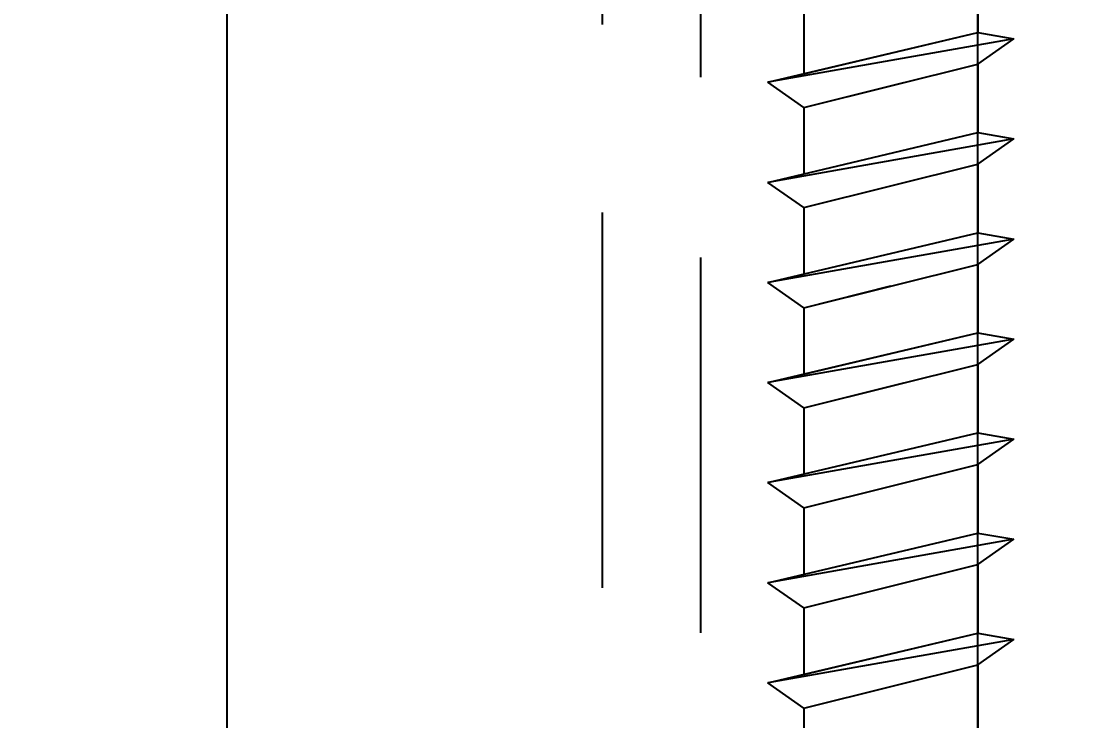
# Model space of a CAD drawing. Header units: inches. Extents: x -2661 to 42767, y -1222 to 9099.
# Drawn here: x -1103.455 to -1102.39, y 2740.243 to 2740.941 of the extents above; entities that cross this region are included whole.
import ezdxf
from ezdxf import colors
from ezdxf.entities.mleader import LeaderData, LeaderLine
from ezdxf.math import Vec2, Vec3

# ---------------------------------------------------------------- set-up
doc = ezdxf.new("R2010")
doc.units = ezdxf.units.IN
doc.header["$LTSCALE"] = 12
doc.header["$MEASUREMENT"] = 0
doc.linetypes.add('HIDDEN8', pattern=[0.04625, 0.03125, -0.015])
doc.layers.add('DESIGNER COMMENTS', color=221, linetype='CONTINUOUS', plot=False)
for name, color, linetype in [('S-ANNO-NOTE', 4, 'CONTINUOUS'), ('S-FASTENERS', 2, 'CONTINUOUS'), ('S-SIMPSON', 2, 'CONTINUOUS'), ('S-WOOD', 3, 'CONTINUOUS')]:
    doc.layers.add(name, color=color, linetype=linetype)
doc.styles.add('Arial', font='arial.ttf', dxfattribs={"width": 0.85})

# ---------------------------------------------------------------- blocks, each defined once
blk = doc.blocks.new('*U1147')
at = {"layer": 'S-WOOD'}
h = blk.add_hatch(dxfattribs=at)
h.set_pattern_fill('ANSI33', color=1, scale=3, angle=45, style=0)
h.set_pattern_definition([(90, (3.75, -8.375), (-0.75, 1e-16), []), (90, (4.125, -8), (-0.75, 1e-16), [0.375, -0.1875])])
h.paths.add_polyline_path([(5.25, -11.875), (0, -11.875), (0, 0), (5.25, 0)])
blk = doc.blocks.new('SDS.25X6-f')
at = {"layer": 'S-SIMPSON', "color": 1}
for p, q in [((0.087, -3.0816), (0.087, -3.15)), ((0.087, -3.0816), (0.087, -3.15)), ((0.087, -3.0816), (0.087, -3.15)), ((0.087, -3.0816), (0.087, -3.15)), ((0.087, -3.0816), (0.087, -3.15)), ((0.087, -3.0816), (0.087, -3.15)), ((0.087, -3.0816), (0.087, -3.15)), ((0.087, -3.0816), (0.087, -3.15)), ((0.087, -3.0816), (0.087, -3.15)), ((0.087, -3.0816), (0.087, -3.15)), ((0.087, -3.0816), (0.087, -3.15)), ((0.087, -3.0816), (0.087, -3.15)), ((-0.087, -3.1249), (-0.087, -3.1912)), ((-0.087, -3.1249), (-0.087, -3.1912)), ((-0.087, -3.1249), (-0.087, -3.1912)), ((-0.087, -3.1249), (-0.087, -3.1912)), ((-0.087, -3.1249), (-0.087, -3.1912)), ((-0.087, -3.1249), (-0.087, -3.1912)), ((-0.087, -3.1249), (-0.087, -3.1912)), ((-0.087, -3.1249), (-0.087, -3.1912)), ((-0.087, -3.1249), (-0.087, -3.1912)), ((-0.087, -3.1249), (-0.087, -3.1912)), ((-0.087, -3.1249), (-0.087, -3.1912)), ((-0.087, -3.1249), (-0.087, -3.1912)), ((-0.087, -3.1249), (-0.087, -3.1912)), ((-0.087, -3.1249), (-0.087, -3.1912)), ((-0.123, -3.1997), (0.087, -3.15)), ((-0.123, -3.1997), (0.087, -3.15)), ((-0.123, -3.1997), (0.087, -3.15)), ((-0.123, -3.1997), (0.087, -3.15)), ((-0.123, -3.1997), (0.087, -3.15)), ((-0.123, -3.1997), (0.087, -3.15)), ((-0.123, -3.1997), (0.087, -3.15)), ((-0.123, -3.1997), (0.087, -3.15)), ((-0.087, -3.1912), (0.087, -3.15)), ((0.087, -3.15), (0.123, -3.1563)), ((0.087, -3.15), (0.123, -3.1563)), ((0.087, -3.15), (0.123, -3.1563)), ((0.087, -3.15), (0.123, -3.1563)), ((0.087, -3.15), (0.123, -3.1563)), ((0.087, -3.15), (0.123, -3.1563)), ((0.087, -3.15), (0.123, -3.1563)), ((0.087, -3.15), (0.123, -3.1563)), ((0.087, -3.15), (0.123, -3.1563)), ((0.123, -3.1563), (-0.123, -3.1997)), ((0.123, -3.1563), (-0.123, -3.1997)), ((0.123, -3.1563), (-0.123, -3.1997)), ((0.123, -3.1563), (-0.123, -3.1997)), ((0.123, -3.1563), (-0.123, -3.1997)), ((0.123, -3.1563), (-0.123, -3.1997)), ((0.123, -3.1563), (-0.123, -3.1997)), ((0.123, -3.1563), (-0.123, -3.1997)), ((0.123, -3.1563), (-0.123, -3.1997)), ((0.087, -3.1816), (0.123, -3.1563)), ((0.087, -3.1816), (0.123, -3.1563)), ((0.087, -3.1816), (0.123, -3.1563)), ((0.087, -3.1816), (0.123, -3.1563)), ((0.087, -3.1816), (0.123, -3.1563)), ((0.087, -3.1816), (0.123, -3.1563)), ((0.087, -3.1816), (0.123, -3.1563)), ((0.087, -3.1816), (0.123, -3.1563)), ((0.087, -3.1816), (0.123, -3.1563)), ((-0.087, -3.2249), (0.087, -3.1816)), ((-0.087, -3.2249), (0.087, -3.1816)), ((-0.087, -3.2249), (0.087, -3.1816)), ((-0.087, -3.2249), (0.087, -3.1816)), ((-0.087, -3.2249), (0.087, -3.1816)), ((-0.087, -3.2249), (0.087, -3.1816)), ((-0.087, -3.2249), (0.087, -3.1816)), ((-0.087, -3.2249), (0.087, -3.1816)), ((-0.087, -3.2249), (0.087, -3.1816)), ((0.087, -3.1816), (0.087, -3.25)), ((0.087, -3.1816), (0.087, -3.25)), ((0.087, -3.1816), (0.087, -3.25)), ((0.087, -3.1816), (0.087, -3.25)), ((0.087, -3.1816), (0.087, -3.25)), ((0.087, -3.1816), (0.087, -3.25)), ((0.087, -3.1816), (0.087, -3.25)), ((0.087, -3.1816), (0.087, -3.25)), ((0.087, -3.1816), (0.087, -3.25)), ((0.087, -3.1816), (0.087, -3.25)), ((0.087, -3.1816), (0.087, -3.25)), ((0.087, -3.1816), (0.087, -3.25)), ((0.087, -3.1816), (0.087, -3.25)), ((0.087, -3.1816), (0.087, -3.25)), ((0.087, -3.1816), (0.087, -3.25)), ((0.087, -3.1816), (0.087, -3.25)), ((0.087, -3.1816), (0.087, -3.25)), ((-0.087, -3.2249), (-0.123, -3.1997)), ((-0.087, -3.2249), (-0.123, -3.1997)), ((-0.087, -3.2249), (-0.123, -3.1997)), ((-0.087, -3.2249), (-0.123, -3.1997)), ((-0.087, -3.2249), (-0.123, -3.1997)), ((-0.087, -3.2249), (-0.123, -3.1997)), ((-0.087, -3.2249), (-0.123, -3.1997)), ((-0.087, -3.2249), (-0.123, -3.1997)), ((-0.087, -3.2249), (-0.123, -3.1997)), ((-0.087, -3.2249), (-0.123, -3.1997)), ((-0.087, -3.2249), (-0.123, -3.1997)), ((-0.087, -3.2249), (-0.123, -3.1997)), ((-0.087, -3.2249), (-0.123, -3.1997)), ((-0.087, -3.2249), (0.013, -3.2)), ((-0.087, -3.2249), (0.013, -3.2)), ((-0.087, -3.2249), (0.013, -3.2)), ((-0.087, -3.2249), (0, -3.2032)), ((-0.087, -3.2249), (-0.087, -3.2912)), ((-0.087, -3.2249), (-0.087, -3.2912)), ((-0.087, -3.2249), (-0.087, -3.2912)), ((-0.087, -3.2249), (-0.087, -3.2912)), ((-0.087, -3.2249), (-0.087, -3.2912)), ((-0.087, -3.2249), (-0.087, -3.2912)), ((-0.087, -3.2249), (-0.087, -3.2912)), ((-0.087, -3.2249), (-0.087, -3.2912)), ((-0.087, -3.2249), (-0.087, -3.2912)), ((-0.087, -3.2249), (-0.087, -3.2912)), ((-0.087, -3.2249), (-0.087, -3.2912)), ((-0.087, -3.2249), (-0.087, -3.2912)), ((-0.087, -3.2249), (-0.087, -3.2912)), ((-0.087, -3.2249), (-0.087, -3.2912)), ((-0.087, -3.2249), (-0.087, -3.2912)), ((-0.087, -3.2249), (-0.087, -3.2912)), ((-0.123, -3.2997), (0.087, -3.25)), ((-0.123, -3.2997), (0.087, -3.25)), ((-0.123, -3.2997), (0.087, -3.25)), ((-0.123, -3.2997), (0.087, -3.25)), ((-0.123, -3.2997), (0.087, -3.25)), ((-0.123, -3.2997), (0.087, -3.25)), ((-0.123, -3.2997), (0.087, -3.25)), ((-0.123, -3.2997), (0.087, -3.25)), ((-0.123, -3.2997), (0.087, -3.25)), ((-0.123, -3.2997), (0.087, -3.25)), ((-0.123, -3.2997), (0.087, -3.25)), ((-0.123, -3.2997), (0.087, -3.25)), ((0.123, -3.2563), (-0.123, -3.2997)), ((0.123, -3.2563), (-0.123, -3.2997)), ((0.123, -3.2563), (-0.123, -3.2997)), ((0.123, -3.2563), (-0.123, -3.2997)), ((0.123, -3.2563), (-0.123, -3.2997)), ((0.123, -3.2563), (-0.123, -3.2997)), ((0.123, -3.2563), (-0.123, -3.2997)), ((0.123, -3.2563), (-0.123, -3.2997)), ((0.123, -3.2563), (-0.123, -3.2997)), ((0.123, -3.2563), (-0.123, -3.2997)), ((0.123, -3.2563), (-0.123, -3.2997)), ((0.123, -3.2563), (-0.123, -3.2997)), ((0.087, -3.25), (0.123, -3.2563)), ((0.087, -3.25), (0.123, -3.2563)), ((0.087, -3.25), (0.123, -3.2563)), ((0.087, -3.25), (0.123, -3.2563)), ((0.087, -3.25), (0.123, -3.2563)), ((0.087, -3.25), (0.123, -3.2563)), ((0.087, -3.25), (0.123, -3.2563)), ((0.087, -3.25), (0.123, -3.2563)), ((0.087, -3.25), (0.123, -3.2563)), ((0.087, -3.25), (0.123, -3.2563)), ((0.087, -3.25), (0.123, -3.2563)), ((0.087, -3.25), (0.123, -3.2563)), ((0.087, -3.2816), (0.123, -3.2563)), ((0.087, -3.2816), (0.123, -3.2563)), ((0.087, -3.2816), (0.123, -3.2563)), ((0.087, -3.2816), (0.123, -3.2563)), ((0.087, -3.2816), (0.123, -3.2563)), ((0.087, -3.2816), (0.123, -3.2563)), ((0.087, -3.2816), (0.123, -3.2563)), ((0.087, -3.2816), (0.123, -3.2563)), ((0.087, -3.2816), (0.123, -3.2563)), ((0.087, -3.2816), (0.123, -3.2563)), ((0.087, -3.2816), (0.123, -3.2563)), ((0.087, -3.2816), (0.123, -3.2563)), ((-0.087, -3.3249), (0.087, -3.2816)), ((-0.087, -3.3249), (0.087, -3.2816)), ((-0.087, -3.3249), (0.087, -3.2816)), ((-0.087, -3.3249), (0.087, -3.2816)), ((-0.087, -3.3249), (0.087, -3.2816)), ((-0.087, -3.3249), (0.087, -3.2816)), ((-0.087, -3.3249), (0.087, -3.2816)), ((-0.087, -3.3249), (0.087, -3.2816)), ((-0.087, -3.3249), (0.087, -3.2816)), ((-0.087, -3.3249), (0.087, -3.2816)), ((-0.087, -3.3249), (0.087, -3.2816)), ((-0.087, -3.3249), (0.087, -3.2816)), ((0.087, -3.2816), (0.087, -3.35)), ((0.087, -3.2816), (0.087, -3.35)), ((0.087, -3.2816), (0.087, -3.35)), ((0.087, -3.2816), (0.087, -3.35)), ((0.087, -3.2816), (0.087, -3.35)), ((0.087, -3.2816), (0.087, -3.35)), ((0.087, -3.2816), (0.087, -3.35)), ((0.087, -3.2816), (0.087, -3.35)), ((0.087, -3.2816), (0.087, -3.35)), ((0.087, -3.2816), (0.087, -3.35)), ((0.087, -3.2816), (0.087, -3.35)), ((0.087, -3.2816), (0.087, -3.35)), ((0.087, -3.2816), (0.087, -3.35)), ((0.087, -3.2816), (0.087, -3.35)), ((0.087, -3.2816), (0.087, -3.35)), ((0.087, -3.2816), (0.087, -3.35)), ((0.087, -3.2816), (0.087, -3.35)), ((-0.087, -3.3249), (-0.123, -3.2997)), ((-0.087, -3.3249), (-0.123, -3.2997)), ((-0.087, -3.3249), (-0.123, -3.2997)), ((-0.087, -3.3249), (-0.123, -3.2997)), ((-0.087, -3.3249), (-0.123, -3.2997)), ((-0.087, -3.3249), (-0.123, -3.2997)), ((-0.087, -3.3249), (-0.123, -3.2997)), ((-0.087, -3.3249), (-0.123, -3.2997)), ((-0.087, -3.3249), (-0.123, -3.2997)), ((-0.087, -3.3249), (-0.123, -3.2997)), ((-0.087, -3.3249), (-0.123, -3.2997)), ((-0.087, -3.3249), (-0.123, -3.2997)), ((-0.087, -3.3249), (-0.087, -3.3912)), ((-0.087, -3.3249), (-0.087, -3.3912)), ((-0.087, -3.3249), (-0.087, -3.3912)), ((-0.087, -3.3249), (-0.087, -3.3912)), ((-0.087, -3.3249), (-0.087, -3.3912)), ((-0.087, -3.3249), (-0.087, -3.3912)), ((-0.087, -3.3249), (-0.087, -3.3912)), ((-0.087, -3.3249), (-0.087, -3.3912)), ((-0.087, -3.3249), (-0.087, -3.3912)), ((-0.087, -3.3249), (-0.087, -3.3912)), ((-0.087, -3.3249), (-0.087, -3.3912)), ((-0.087, -3.3249), (-0.087, -3.3912)), ((-0.087, -3.3249), (-0.087, -3.3912)), ((-0.087, -3.3249), (-0.087, -3.3912)), ((-0.087, -3.3249), (-0.087, -3.3912)), ((-0.087, -3.3249), (-0.087, -3.3912)), ((-0.087, -3.3249), (-0.087, -3.3912)), ((-0.123, -3.3997), (0.087, -3.35)), ((-0.123, -3.3997), (0.087, -3.35)), ((-0.123, -3.3997), (0.087, -3.35)), ((-0.123, -3.3997), (0.087, -3.35)), ((-0.123, -3.3997), (0.087, -3.35)), ((-0.123, -3.3997), (0.087, -3.35)), ((-0.123, -3.3997), (0.087, -3.35)), ((-0.123, -3.3997), (0.087, -3.35)), ((-0.123, -3.3997), (0.087, -3.35)), ((-0.123, -3.3997), (0.087, -3.35)), ((-0.123, -3.3997), (0.087, -3.35)), ((-0.123, -3.3997), (0.087, -3.35)), ((-0.123, -3.3997), (0.087, -3.35)), ((-0.123, -3.3997), (0.087, -3.35)), ((-0.123, -3.3997), (0.087, -3.35)), ((0.123, -3.3563), (-0.123, -3.3997)), ((0.123, -3.3563), (-0.123, -3.3997)), ((0.123, -3.3563), (-0.123, -3.3997)), ((0.123, -3.3563), (-0.123, -3.3997)), ((0.123, -3.3563), (-0.123, -3.3997)), ((0.123, -3.3563), (-0.123, -3.3997)), ((0.123, -3.3563), (-0.123, -3.3997)), ((0.123, -3.3563), (-0.123, -3.3997)), ((0.123, -3.3563), (-0.123, -3.3997)), ((0.123, -3.3563), (-0.123, -3.3997)), ((0.123, -3.3563), (-0.123, -3.3997)), ((0.123, -3.3563), (-0.123, -3.3997)), ((0.123, -3.3563), (-0.123, -3.3997)), ((0.123, -3.3563), (-0.123, -3.3997)), ((0.123, -3.3563), (-0.123, -3.3997)), ((0.087, -3.35), (0.123, -3.3563)), ((0.087, -3.35), (0.123, -3.3563)), ((0.087, -3.35), (0.123, -3.3563)), ((0.087, -3.35), (0.123, -3.3563)), ((0.087, -3.35), (0.123, -3.3563)), ((0.087, -3.35), (0.123, -3.3563)), ((0.087, -3.35), (0.123, -3.3563)), ((0.087, -3.35), (0.123, -3.3563)), ((0.087, -3.35), (0.123, -3.3563)), ((0.087, -3.35), (0.123, -3.3563)), ((0.087, -3.35), (0.123, -3.3563)), ((0.087, -3.35), (0.123, -3.3563)), ((0.087, -3.35), (0.123, -3.3563)), ((0.087, -3.35), (0.123, -3.3563)), ((0.087, -3.35), (0.123, -3.3563)), ((0.087, -3.3816), (0.123, -3.3563)), ((0.087, -3.3816), (0.123, -3.3563)), ((0.087, -3.3816), (0.123, -3.3563)), ((0.087, -3.3816), (0.123, -3.3563)), ((0.087, -3.3816), (0.123, -3.3563)), ((0.087, -3.3816), (0.123, -3.3563)), ((0.087, -3.3816), (0.123, -3.3563)), ((0.087, -3.3816), (0.123, -3.3563)), ((0.087, -3.3816), (0.123, -3.3563)), ((0.087, -3.3816), (0.123, -3.3563)), ((0.087, -3.3816), (0.123, -3.3563)), ((0.087, -3.3816), (0.123, -3.3563)), ((0.087, -3.3816), (0.123, -3.3563)), ((0.087, -3.3816), (0.123, -3.3563)), ((0.087, -3.3816), (0.123, -3.3563)), ((-0.087, -3.4249), (0.087, -3.3816)), ((-0.087, -3.4249), (0.087, -3.3816)), ((-0.087, -3.4249), (0.087, -3.3816)), ((-0.087, -3.4249), (0.087, -3.3816)), ((-0.087, -3.4249), (0.087, -3.3816)), ((-0.087, -3.4249), (0.087, -3.3816)), ((-0.087, -3.4249), (0.087, -3.3816)), ((-0.087, -3.4249), (0.087, -3.3816)), ((-0.087, -3.4249), (0.087, -3.3816)), ((-0.087, -3.4249), (0.087, -3.3816)), ((-0.087, -3.4249), (0.087, -3.3816)), ((-0.087, -3.4249), (0.087, -3.3816)), ((-0.087, -3.4249), (0.087, -3.3816)), ((-0.087, -3.4249), (0.087, -3.3816)), ((-0.087, -3.4249), (0.087, -3.3816)), ((0.087, -3.3816), (0.087, -3.45)), ((0.087, -3.3816), (0.087, -3.45)), ((0.087, -3.3816), (0.087, -3.45)), ((0.087, -3.3816), (0.087, -3.45)), ((0.087, -3.3816), (0.087, -3.45)), ((0.087, -3.3816), (0.087, -3.45)), ((0.087, -3.3816), (0.087, -3.45)), ((0.087, -3.3816), (0.087, -3.45)), ((0.087, -3.3816), (0.087, -3.45)), ((0.087, -3.3816), (0.087, -3.45)), ((0.087, -3.3816), (0.087, -3.45)), ((0.087, -3.3816), (0.087, -3.45)), ((0.087, -3.3816), (0.087, -3.45)), ((0.087, -3.3816), (0.087, -3.45)), ((0.087, -3.3816), (0.087, -3.45)), ((0.087, -3.3816), (0.087, -3.45)), ((0.087, -3.3816), (0.087, -3.45)), ((0.087, -3.3816), (0.087, -3.45)), ((-0.087, -3.4249), (-0.123, -3.3997)), ((-0.087, -3.4249), (-0.123, -3.3997)), ((-0.087, -3.4249), (-0.123, -3.3997)), ((-0.087, -3.4249), (-0.123, -3.3997)), ((-0.087, -3.4249), (-0.123, -3.3997)), ((-0.087, -3.4249), (-0.123, -3.3997)), ((-0.087, -3.4249), (-0.123, -3.3997)), ((-0.087, -3.4249), (-0.123, -3.3997)), ((-0.087, -3.4249), (-0.123, -3.3997)), ((-0.087, -3.4249), (-0.123, -3.3997)), ((-0.087, -3.4249), (-0.123, -3.3997)), ((-0.087, -3.4249), (-0.123, -3.3997)), ((-0.087, -3.4249), (-0.123, -3.3997)), ((-0.087, -3.4249), (-0.123, -3.3997)), ((-0.087, -3.4249), (-0.123, -3.3997)), ((-0.087, -3.4249), (-0.123, -3.3997)), ((-0.087, -3.4249), (-0.123, -3.3997)), ((-0.087, -3.4249), (-0.123, -3.3997)), ((-0.087, -3.4249), (0, -3.4032)), ((-0.087, -3.4249), (0, -3.4032)), ((-0.087, -3.4249), (0, -3.4032)), ((-0.087, -3.4249), (-0.087, -3.4912)), ((-0.087, -3.4249), (-0.087, -3.4912)), ((-0.087, -3.4249), (-0.087, -3.4912)), ((-0.087, -3.4249), (-0.087, -3.4912)), ((-0.087, -3.4249), (-0.087, -3.4912)), ((-0.087, -3.4249), (-0.087, -3.4912)), ((-0.087, -3.4249), (-0.087, -3.4912)), ((-0.087, -3.4249), (-0.087, -3.4912)), ((-0.087, -3.4249), (-0.087, -3.4912)), ((-0.087, -3.4249), (-0.087, -3.4912)), ((-0.087, -3.4249), (-0.087, -3.4912)), ((-0.087, -3.4249), (-0.087, -3.4912)), ((-0.123, -3.4997), (0.087, -3.45)), ((-0.123, -3.4997), (0.087, -3.45)), ((-0.123, -3.4997), (0.087, -3.45)), ((-0.123, -3.4997), (0.087, -3.45)), ((-0.123, -3.4997), (0.087, -3.45)), ((-0.123, -3.4997), (0.087, -3.45)), ((-0.123, -3.4997), (0.087, -3.45)), ((-0.123, -3.4997), (0.087, -3.45)), ((-0.087, -3.4912), (0.087, -3.45)), ((0.087, -3.45), (0.123, -3.4563)), ((0.087, -3.45), (0.123, -3.4563)), ((0.087, -3.45), (0.123, -3.4563)), ((0.087, -3.45), (0.123, -3.4563)), ((0.087, -3.45), (0.123, -3.4563)), ((0.087, -3.45), (0.123, -3.4563)), ((0.087, -3.45), (0.123, -3.4563)), ((0.087, -3.45), (0.123, -3.4563)), ((0.087, -3.45), (0.123, -3.4563)), ((0.123, -3.4563), (-0.123, -3.4997)), ((0.123, -3.4563), (-0.123, -3.4997)), ((0.123, -3.4563), (-0.123, -3.4997)), ((0.123, -3.4563), (-0.123, -3.4997)), ((0.123, -3.4563), (-0.123, -3.4997)), ((0.123, -3.4563), (-0.123, -3.4997)), ((0.123, -3.4563), (-0.123, -3.4997)), ((0.123, -3.4563), (-0.123, -3.4997)), ((0.123, -3.4563), (-0.123, -3.4997)), ((0.087, -3.4816), (0.123, -3.4563)), ((0.087, -3.4816), (0.123, -3.4563)), ((0.087, -3.4816), (0.123, -3.4563)), ((0.087, -3.4816), (0.123, -3.4563)), ((0.087, -3.4816), (0.123, -3.4563)), ((0.087, -3.4816), (0.123, -3.4563)), ((0.087, -3.4816), (0.123, -3.4563)), ((0.087, -3.4816), (0.123, -3.4563)), ((0.087, -3.4816), (0.123, -3.4563)), ((-0.087, -3.5249), (0.087, -3.4816)), ((-0.087, -3.5249), (0.087, -3.4816)), ((-0.087, -3.5249), (0.087, -3.4816)), ((-0.087, -3.5249), (0.087, -3.4816)), ((-0.087, -3.5249), (0.087, -3.4816)), ((-0.087, -3.5249), (0.087, -3.4816)), ((-0.087, -3.5249), (0.087, -3.4816)), ((-0.087, -3.5249), (0.087, -3.4816)), ((-0.087, -3.5249), (0.087, -3.4816)), ((0.087, -3.4816), (0.087, -3.55)), ((0.087, -3.4816), (0.087, -3.55)), ((0.087, -3.4816), (0.087, -3.55)), ((0.087, -3.4816), (0.087, -3.55)), ((0.087, -3.4816), (0.087, -3.55)), ((0.087, -3.4816), (0.087, -3.55)), ((0.087, -3.4816), (0.087, -3.55)), ((0.087, -3.4816), (0.087, -3.55)), ((0.087, -3.4816), (0.087, -3.55)), ((0.087, -3.4816), (0.087, -3.55)), ((0.087, -3.4816), (0.087, -3.55)), ((0.087, -3.4816), (0.087, -3.55)), ((0.087, -3.4816), (0.087, -3.55)), ((-0.087, -3.5249), (-0.123, -3.4997)), ((-0.087, -3.5249), (-0.123, -3.4997)), ((-0.087, -3.5249), (-0.123, -3.4997)), ((-0.087, -3.5249), (-0.123, -3.4997)), ((-0.087, -3.5249), (-0.123, -3.4997)), ((-0.087, -3.5249), (-0.123, -3.4997)), ((-0.087, -3.5249), (-0.123, -3.4997)), ((-0.087, -3.5249), (-0.123, -3.4997)), ((-0.087, -3.5249), (-0.123, -3.4997)), ((-0.087, -3.5249), (-0.123, -3.4997)), ((-0.087, -3.5249), (-0.123, -3.4997)), ((-0.087, -3.5249), (-0.123, -3.4997)), ((-0.087, -3.5249), (-0.123, -3.4997)), ((-0.087, -3.5249), (0.013, -3.5)), ((-0.087, -3.5249), (0.013, -3.5)), ((-0.087, -3.5249), (0.013, -3.5)), ((-0.087, -3.5249), (0, -3.5032)), ((-0.087, -3.5249), (-0.087, -3.5912)), ((-0.087, -3.5249), (-0.087, -3.5912)), ((-0.087, -3.5249), (-0.087, -3.5912)), ((-0.087, -3.5249), (-0.087, -3.5912)), ((-0.087, -3.5249), (-0.087, -3.5912)), ((-0.087, -3.5249), (-0.087, -3.5912)), ((-0.087, -3.5249), (-0.087, -3.5912)), ((-0.087, -3.5249), (-0.087, -3.5912)), ((-0.087, -3.5249), (-0.087, -3.5912)), ((-0.087, -3.5249), (-0.087, -3.5912)), ((-0.087, -3.5249), (-0.087, -3.5912)), ((-0.123, -3.5997), (0.087, -3.55)), ((-0.123, -3.5997), (0.087, -3.55)), ((-0.123, -3.5997), (0.087, -3.55)), ((-0.123, -3.5997), (0.087, -3.55)), ((-0.123, -3.5997), (0.087, -3.55)), ((-0.123, -3.5997), (0.087, -3.55)), ((-0.123, -3.5997), (0.087, -3.55)), ((-0.123, -3.5997), (0.087, -3.55)), ((-0.123, -3.5997), (0.087, -3.55)), ((0.123, -3.5563), (-0.123, -3.5997)), ((0.123, -3.5563), (-0.123, -3.5997)), ((0.123, -3.5563), (-0.123, -3.5997)), ((0.123, -3.5563), (-0.123, -3.5997)), ((0.123, -3.5563), (-0.123, -3.5997)), ((0.123, -3.5563), (-0.123, -3.5997)), ((0.123, -3.5563), (-0.123, -3.5997)), ((0.123, -3.5563), (-0.123, -3.5997)), ((0.123, -3.5563), (-0.123, -3.5997)), ((0.087, -3.55), (0.123, -3.5563)), ((0.087, -3.55), (0.123, -3.5563)), ((0.087, -3.55), (0.123, -3.5563)), ((0.087, -3.55), (0.123, -3.5563)), ((0.087, -3.55), (0.123, -3.5563)), ((0.087, -3.55), (0.123, -3.5563)), ((0.087, -3.55), (0.123, -3.5563)), ((0.087, -3.55), (0.123, -3.5563)), ((0.087, -3.55), (0.123, -3.5563)), ((0.087, -3.5816), (0.123, -3.5563)), ((0.087, -3.5816), (0.123, -3.5563)), ((0.087, -3.5816), (0.123, -3.5563)), ((0.087, -3.5816), (0.123, -3.5563)), ((0.087, -3.5816), (0.123, -3.5563)), ((0.087, -3.5816), (0.123, -3.5563)), ((0.087, -3.5816), (0.123, -3.5563)), ((0.087, -3.5816), (0.123, -3.5563)), ((0.087, -3.5816), (0.123, -3.5563)), ((-0.087, -3.6249), (0.087, -3.5816)), ((-0.087, -3.6249), (0.087, -3.5816)), ((-0.087, -3.6249), (0.087, -3.5816)), ((-0.087, -3.6249), (0.087, -3.5816)), ((-0.087, -3.6249), (0.087, -3.5816)), ((-0.087, -3.6249), (0.087, -3.5816)), ((-0.087, -3.6249), (0.087, -3.5816)), ((-0.087, -3.6249), (0.087, -3.5816)), ((-0.087, -3.6249), (0.087, -3.5816)), ((0.087, -3.5816), (0.087, -3.65)), ((0.087, -3.5816), (0.087, -3.65)), ((0.087, -3.5816), (0.087, -3.65)), ((0.087, -3.5816), (0.087, -3.65)), ((0.087, -3.5816), (0.087, -3.65)), ((0.087, -3.5816), (0.087, -3.65)), ((0.087, -3.5816), (0.087, -3.65)), ((0.087, -3.5816), (0.087, -3.65)), ((0.087, -3.5816), (0.087, -3.65)), ((0.087, -3.5816), (0.087, -3.65)), ((0.087, -3.5816), (0.087, -3.65)), ((-0.087, -3.6249), (-0.123, -3.5997)), ((-0.087, -3.6249), (-0.123, -3.5997)), ((-0.087, -3.6249), (-0.123, -3.5997)), ((-0.087, -3.6249), (-0.123, -3.5997)), ((-0.087, -3.6249), (-0.123, -3.5997)), ((-0.087, -3.6249), (-0.123, -3.5997)), ((-0.087, -3.6249), (-0.123, -3.5997)), ((-0.087, -3.6249), (-0.123, -3.5997)), ((-0.087, -3.6249), (-0.123, -3.5997)), ((-0.087, -3.6249), (-0.087, -3.6912)), ((-0.087, -3.6249), (-0.087, -3.6912)), ((-0.087, -3.6249), (-0.087, -3.6912)), ((-0.087, -3.6249), (-0.087, -3.6912)), ((-0.087, -3.6249), (-0.087, -3.6912)), ((-0.087, -3.6249), (-0.087, -3.6912)), ((-0.087, -3.6249), (-0.087, -3.6912)), ((-0.087, -3.6249), (-0.087, -3.6912)), ((-0.087, -3.6249), (-0.087, -3.6912)), ((-0.087, -3.6249), (-0.087, -3.6912)), ((-0.087, -3.6249), (-0.087, -3.6912)), ((-0.123, -3.6997), (0.087, -3.65)), ((-0.123, -3.6997), (0.087, -3.65)), ((-0.123, -3.6997), (0.087, -3.65)), ((-0.123, -3.6997), (0.087, -3.65)), ((-0.123, -3.6997), (0.087, -3.65)), ((-0.123, -3.6997), (0.087, -3.65)), ((-0.123, -3.6997), (0.087, -3.65)), ((-0.123, -3.6997), (0.087, -3.65)), ((-0.123, -3.6997), (0.087, -3.65)), ((-0.123, -3.6997), (0.087, -3.65)), ((-0.123, -3.6997), (0.087, -3.65)), ((0.087, -3.65), (0.123, -3.6563)), ((0.087, -3.65), (0.123, -3.6563)), ((0.087, -3.65), (0.123, -3.6563)), ((0.087, -3.65), (0.123, -3.6563)), ((0.087, -3.65), (0.123, -3.6563)), ((0.087, -3.65), (0.123, -3.6563)), ((0.087, -3.65), (0.123, -3.6563)), ((0.087, -3.65), (0.123, -3.6563)), ((0.087, -3.65), (0.123, -3.6563)), ((0.087, -3.65), (0.123, -3.6563)), ((0.087, -3.65), (0.123, -3.6563)), ((0.123, -3.6563), (-0.123, -3.6997)), ((0.123, -3.6563), (-0.123, -3.6997)), ((0.123, -3.6563), (-0.123, -3.6997)), ((0.123, -3.6563), (-0.123, -3.6997)), ((0.123, -3.6563), (-0.123, -3.6997)), ((0.123, -3.6563), (-0.123, -3.6997)), ((0.123, -3.6563), (-0.123, -3.6997)), ((0.123, -3.6563), (-0.123, -3.6997)), ((0.123, -3.6563), (-0.123, -3.6997)), ((0.123, -3.6563), (-0.123, -3.6997)), ((0.123, -3.6563), (-0.123, -3.6997)), ((0.087, -3.6816), (0.123, -3.6563)), ((0.087, -3.6816), (0.123, -3.6563)), ((0.087, -3.6816), (0.123, -3.6563)), ((0.087, -3.6816), (0.123, -3.6563)), ((0.087, -3.6816), (0.123, -3.6563)), ((0.087, -3.6816), (0.123, -3.6563)), ((0.087, -3.6816), (0.123, -3.6563)), ((0.087, -3.6816), (0.123, -3.6563)), ((0.087, -3.6816), (0.123, -3.6563)), ((0.087, -3.6816), (0.123, -3.6563)), ((0.087, -3.6816), (0.123, -3.6563)), ((-0.087, -3.7249), (0.087, -3.6816)), ((-0.087, -3.7249), (0.087, -3.6816)), ((-0.087, -3.7249), (0.087, -3.6816)), ((-0.087, -3.7249), (0.087, -3.6816)), ((-0.087, -3.7249), (0.087, -3.6816)), ((-0.087, -3.7249), (0.087, -3.6816)), ((-0.087, -3.7249), (0.087, -3.6816)), ((-0.087, -3.7249), (0.087, -3.6816)), ((-0.087, -3.7249), (0.087, -3.6816)), ((-0.087, -3.7249), (0.087, -3.6816)), ((-0.087, -3.7249), (0.087, -3.6816)), ((0.087, -3.6816), (0.087, -3.75)), ((0.087, -3.6816), (0.087, -3.75)), ((0.087, -3.6816), (0.087, -3.75)), ((0.087, -3.6816), (0.087, -3.75)), ((0.087, -3.6816), (0.087, -3.75)), ((0.087, -3.6816), (0.087, -3.75)), ((0.087, -3.6816), (0.087, -3.75)), ((0.087, -3.6816), (0.087, -3.75)), ((-0.087, -3.7249), (-0.123, -3.6997)), ((-0.087, -3.7249), (-0.123, -3.6997)), ((-0.087, -3.7249), (-0.123, -3.6997)), ((-0.087, -3.7249), (-0.123, -3.6997)), ((-0.087, -3.7249), (-0.123, -3.6997)), ((-0.087, -3.7249), (-0.123, -3.6997)), ((-0.087, -3.7249), (-0.123, -3.6997)), ((-0.087, -3.7249), (-0.123, -3.6997)), ((-0.087, -3.7249), (-0.123, -3.6997)), ((-0.087, -3.7249), (-0.123, -3.6997)), ((-0.087, -3.7249), (-0.123, -3.6997)), ((-0.087, -3.7249), (-0.123, -3.6997)), ((-0.087, -3.7249), (-0.123, -3.6997)), ((-0.087, -3.7249), (0, -3.7032)), ((-0.087, -3.7249), (0, -3.7032)), ((-0.087, -3.7249), (-0.087, -3.7912)), ((-0.087, -3.7249), (-0.087, -3.7912)), ((-0.087, -3.7249), (-0.087, -3.7912)), ((-0.087, -3.7249), (-0.087, -3.7912)), ((-0.087, -3.7249), (-0.087, -3.7912)), ((-0.087, -3.7249), (-0.087, -3.7912)), ((-0.087, -3.7249), (-0.087, -3.7912)), ((-0.087, -3.7249), (-0.087, -3.7912)), ((-0.087, -3.7249), (-0.087, -3.7912)), ((-0.087, -3.7249), (-0.087, -3.7912)), ((-0.123, -3.7997), (0.087, -3.75)), ((-0.123, -3.7997), (0.087, -3.75)), ((-0.123, -3.7997), (0.087, -3.75)), ((-0.123, -3.7997), (0.087, -3.75)), ((-0.123, -3.7997), (0.087, -3.75)), ((-0.123, -3.7997), (0.087, -3.75)), ((-0.123, -3.7997), (0.087, -3.75)), ((-0.123, -3.7997), (0.087, -3.75)), ((-0.087, -3.7912), (0.087, -3.75)), ((0.087, -3.75), (0.123, -3.7563)), ((0.087, -3.75), (0.123, -3.7563)), ((0.087, -3.75), (0.123, -3.7563)), ((0.087, -3.75), (0.123, -3.7563)), ((0.087, -3.75), (0.123, -3.7563)), ((0.087, -3.75), (0.123, -3.7563)), ((0.087, -3.75), (0.123, -3.7563)), ((0.087, -3.75), (0.123, -3.7563)), ((0.087, -3.75), (0.123, -3.7563)), ((0.123, -3.7563), (-0.123, -3.7997)), ((0.123, -3.7563), (-0.123, -3.7997)), ((0.123, -3.7563), (-0.123, -3.7997)), ((0.123, -3.7563), (-0.123, -3.7997)), ((0.123, -3.7563), (-0.123, -3.7997)), ((0.123, -3.7563), (-0.123, -3.7997)), ((0.123, -3.7563), (-0.123, -3.7997)), ((0.123, -3.7563), (-0.123, -3.7997)), ((0.123, -3.7563), (-0.123, -3.7997)), ((0.087, -3.7816), (0.123, -3.7563)), ((0.087, -3.7816), (0.123, -3.7563)), ((0.087, -3.7816), (0.123, -3.7563)), ((0.087, -3.7816), (0.123, -3.7563)), ((0.087, -3.7816), (0.123, -3.7563)), ((0.087, -3.7816), (0.123, -3.7563)), ((0.087, -3.7816), (0.123, -3.7563)), ((0.087, -3.7816), (0.123, -3.7563)), ((0.087, -3.7816), (0.123, -3.7563)), ((-0.087, -3.8249), (0.087, -3.7816)), ((-0.087, -3.8249), (0.087, -3.7816)), ((-0.087, -3.8249), (0.087, -3.7816)), ((-0.087, -3.8249), (0.087, -3.7816)), ((-0.087, -3.8249), (0.087, -3.7816)), ((-0.087, -3.8249), (0.087, -3.7816)), ((-0.087, -3.8249), (0.087, -3.7816)), ((-0.087, -3.8249), (0.087, -3.7816)), ((-0.087, -3.8249), (0.087, -3.7816)), ((0.087, -3.7816), (0.087, -3.85)), ((0.087, -3.7816), (0.087, -3.85)), ((0.087, -3.7816), (0.087, -3.85)), ((0.087, -3.7816), (0.087, -3.85)), ((0.087, -3.7816), (0.087, -3.85)), ((0.087, -3.7816), (0.087, -3.85)), ((0.087, -3.7816), (0.087, -3.85)), ((0.087, -3.7816), (0.087, -3.85)), ((0.087, -3.7816), (0.087, -3.85)), ((-0.087, -3.8249), (-0.123, -3.7997)), ((-0.087, -3.8249), (-0.123, -3.7997)), ((-0.087, -3.8249), (-0.123, -3.7997)), ((-0.087, -3.8249), (-0.123, -3.7997)), ((-0.087, -3.8249), (-0.123, -3.7997)), ((-0.087, -3.8249), (-0.123, -3.7997)), ((-0.087, -3.8249), (-0.123, -3.7997)), ((-0.087, -3.8249), (-0.123, -3.7997)), ((-0.087, -3.8249), (-0.123, -3.7997)), ((-0.087, -3.8249), (-0.123, -3.7997)), ((-0.087, -3.8249), (0, -3.8032)), ((-0.087, -3.8249), (-0.087, -3.8912)), ((-0.087, -3.8249), (-0.087, -3.8912)), ((-0.087, -3.8249), (-0.087, -3.8912)), ((-0.087, -3.8249), (-0.087, -3.8912)), ((-0.087, -3.8249), (-0.087, -3.8912)), ((-0.087, -3.8249), (-0.087, -3.8912)), ((-0.087, -3.8249), (-0.087, -3.8912)), ((-0.087, -3.8249), (-0.087, -3.8912))]:
    blk.add_line(p, q, dxfattribs=at)
blk = doc.blocks.new('*U1812')
at = {"layer": 'S-FASTENERS'}
blk.add_blockref('SDS.25X6-f', (0, 0), dxfattribs=at)

msp = doc.modelspace()

# ---------------------------------------------------------------- linework, layer by layer
at = {"layer": 'S-SIMPSON', "color": 1, "linetype": 'HIDDEN8'}
msp.add_lwpolyline([(-1102.14602, 2729.95514), (-1102.14602, 2746.81046), (-1101.60831, 2746.81046), (-1101.60831, 2746.91796), (-1101.91454, 2746.91796), (-1101.91454, 2747.43684), (-1102.16526, 2747.46484), (-1102.16526, 2747.96814), (-1102.74896, 2747.96814), (-1102.74896, 2747.46484), (-1103.00829, 2747.43684), (-1103.00829, 2746.91796), (-1103.31452, 2746.91796), (-1103.31452, 2746.81046), (-1102.77681, 2746.81046), (-1102.77681, 2729.95514)], close=True, dxfattribs=at)

# ---------------------------------------------------------------- block references
at = {"layer": 'S-FASTENERS'}
msp.add_blockref('*U1812', (-1102.58642, 2744.08014), dxfattribs=at)
at = {"layer": 'S-WOOD'}
msp.add_blockref('*U1147', (-1105.08642, 2741.83014), dxfattribs=at)

# ---------------------------------------------------------------- leaders
at = {"layer": 'DESIGNER COMMENTS'}
ml = msp.add_multileader_mtext('Standard', dxfattribs=at)
ml.set_content('\\A1;{\\C221;**OR REMOVE BLOCKING  AND CHECK STEEL BEAM FOR COMPRESSION/FULLY UNBRACED**}', color=4, style='Arial')
ml.set_leader_properties(color=2)
ml.build(insert=Vec2(0, 0))
ml.multileader.update_dxf_attribs({"dogleg_length": 0.36, "arrow_head_size": 1.3125, "scale": 12})
ctx = ml.context
ctx.base_point, ctx.scale, ctx.char_height, ctx.arrow_head_size, ctx.landing_gap_size, ctx.plane_origin = Vec3(-919.29777, 2809.54938), 12, 1.125, 1.3125, 1.08, Vec3(-896.24507, 3109.25481)
ctx.text_align_type = 2
notes = []
notes.append((ctx, [(0, (0, 0, 0), (0, 0), (1, 0), 1, [])]))
ctx.mtext.insert, ctx.mtext.width, ctx.mtext.alignment, ctx.mtext.flow_direction = Vec3(-900.59759, 2810.12148), 18.6130968, 3, 5
at = {"layer": 'S-ANNO-NOTE'}
ml = msp.add_multileader_mtext('Standard', dxfattribs=at)
ml.set_content('\\A1;2x SOLE PLATE FASTENED TO STEEL BEAM w/ {\\H0.7x;\\S5#8;\\H1.4286x;"%%C WELDED THREADED ROD PER SHEAR WALL SCHEDULE}', color=4, style='Arial')
ml.set_leader_properties(color=2)
ml.build(insert=Vec2(0, 0))
ml.multileader.update_dxf_attribs({"dogleg_length": 0.36, "arrow_head_size": 1.3125, "scale": 12})
ctx = ml.context
ctx.base_point, ctx.scale, ctx.char_height, ctx.arrow_head_size, ctx.landing_gap_size, ctx.plane_origin = Vec3(-906.29659, 2759.06649), 12, 1.125, 1.3125, 1.08, Vec3(-828.87921, 3059.17164)
ctx.text_align_type = 2
notes.append((ctx, [(0, (1, 1, 0), (-878.4479, 2759.06649), (-1, 0), 1.5, [(0, [(-863.49304, 2737.48208)], 0, [])])]))
ctx.mtext.insert, ctx.mtext.width, ctx.mtext.defined_height, ctx.mtext.alignment, ctx.mtext.flow_direction = Vec3(-881.0279, 2759.63858), 24.7110602, 8.48558, 3, 5
for ctx, leaders in notes:
    for number, flags, end, landing, length, lines in leaders:
        leader = LeaderData()
        leader.index, (leader.has_last_leader_line, leader.has_dogleg_vector, leader.attachment_direction) = number, flags
        leader.last_leader_point, leader.dogleg_vector, leader.dogleg_length = Vec3(end), Vec3(landing), length
        for number, points, colour, breaks in lines:
            line = LeaderLine()
            line.index, line.vertices, line.color, line.breaks = number, Vec3.list(points), colors.encode_raw_color(colour), breaks
            leader.lines.append(line)
        ctx.leaders.append(leader)

doc.saveas('drawing.dxf')
